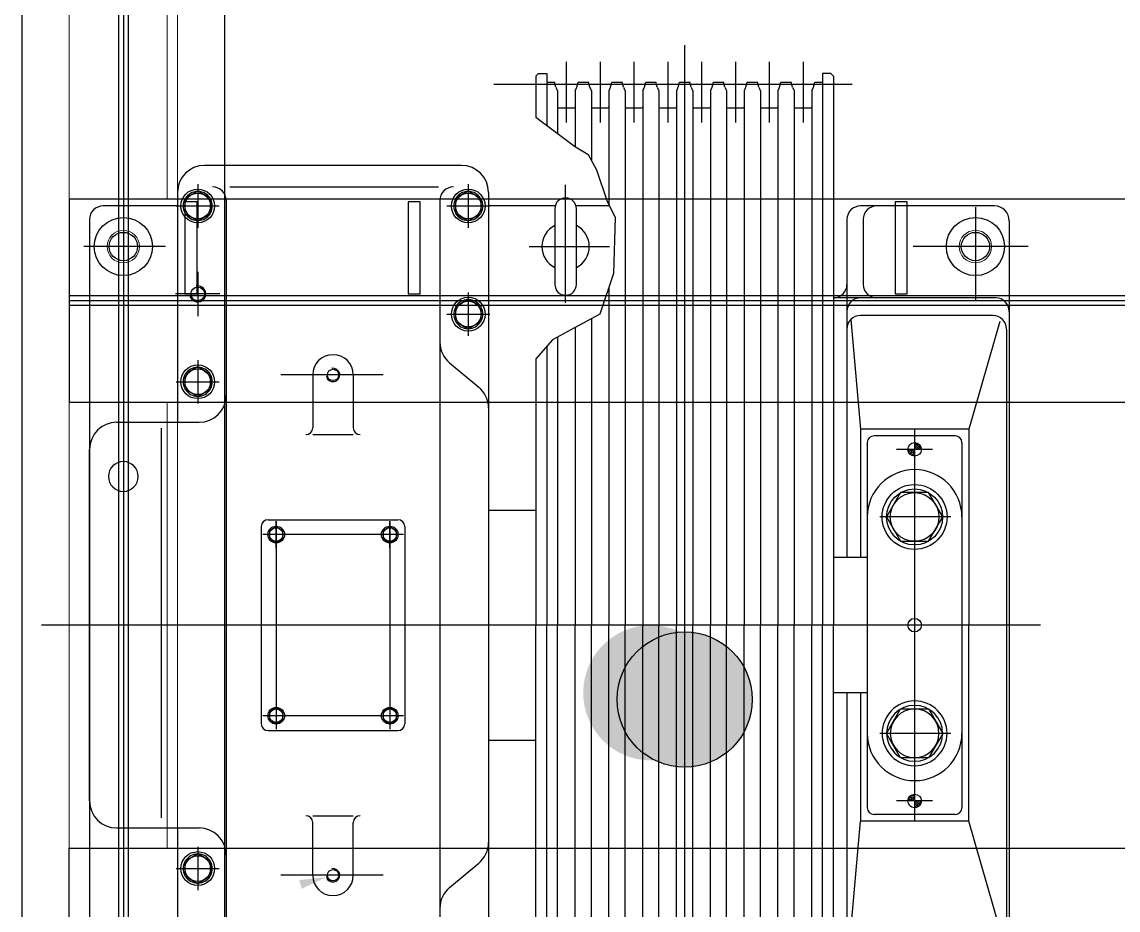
# Model space of a CAD drawing. Header units: millimetres. Extents: x 2370 to 266135, y -585395 to 33485.
# Drawn here: x 151283 to 152904, y 23015 to 24329 of the extents above; entities that cross this region are included whole.
import ezdxf
from ezdxf.lldxf.tags import DXFTag

# ---------------------------------------------------------------- set-up
doc = ezdxf.new("R2010")
doc.units = ezdxf.units.MM
for name, color, linetype in [('1', 1, 'CENTER2'), ('2', 1, 'CENTER'), ('C', 1, 'CENTER'), ('C1', 4, 'Continuous'), ('C2', 3, 'Continuous'), ('D', 4, 'Continuous'), ('RD', 1, 'Continuous')]:
    doc.layers.add(name, color=color, linetype=linetype)
doc.layers.add('6', color=6, linetype='Continuous', lineweight=30)
tags = doc.linetypes.add('CENTER', pattern=[2, 1.25, -0.25, 0.25, -0.25]).pattern_tags.tags
tags[10:11] = [DXFTag(74, 4), DXFTag(75, 0), DXFTag(340, '0'), DXFTag(46, 1.0), DXFTag(50, 0.0), DXFTag(44, 0.0), DXFTag(45, 0.0)]
tags[8:9] = [DXFTag(74, 4), DXFTag(75, 0), DXFTag(340, '0'), DXFTag(46, 1.0), DXFTag(50, 0.0), DXFTag(44, 0.0), DXFTag(45, 0.0)]
tags[6:7] = [DXFTag(74, 4), DXFTag(75, 0), DXFTag(340, '0'), DXFTag(46, 1.0), DXFTag(50, 0.0), DXFTag(44, 0.0), DXFTag(45, 0.0)]
tags[4:5] = [DXFTag(74, 4), DXFTag(75, 0), DXFTag(340, '0'), DXFTag(46, 1.0), DXFTag(50, 0.0), DXFTag(44, 0.0), DXFTag(45, 0.0)]
tags = doc.linetypes.add('CENTER2', pattern=[1.125, 0.75, -0.125, 0.125, -0.125]).pattern_tags.tags
tags[10:11] = [DXFTag(74, 4), DXFTag(75, 0), DXFTag(340, '0'), DXFTag(46, 1.0), DXFTag(50, 0.0), DXFTag(44, 0.0), DXFTag(45, 0.0)]
tags[8:9] = [DXFTag(74, 4), DXFTag(75, 0), DXFTag(340, '0'), DXFTag(46, 1.0), DXFTag(50, 0.0), DXFTag(44, 0.0), DXFTag(45, 0.0)]
tags[6:7] = [DXFTag(74, 4), DXFTag(75, 0), DXFTag(340, '0'), DXFTag(46, 1.0), DXFTag(50, 0.0), DXFTag(44, 0.0), DXFTag(45, 0.0)]
tags[4:5] = [DXFTag(74, 4), DXFTag(75, 0), DXFTag(340, '0'), DXFTag(46, 1.0), DXFTag(50, 0.0), DXFTag(44, 0.0), DXFTag(45, 0.0)]

# ---------------------------------------------------------------- blocks, each defined once
blk = doc.blocks.new('ASDG15')
at = {"lineweight": 18, "ltscale": 0.5}
blk.add_line((123427.58, 39059.23), (122157.58, 39059.23), dxfattribs=at)
for points in [[(122712.58, 39969.23), (122562.58, 39969.23), (122562.58, 39059.23), (122712.58, 39059.23)], [(123042.58, 39969.23), (123192.58, 39969.23), (123192.58, 39059.23), (123042.58, 39059.23)]]:
    blk.add_lwpolyline(points, close=True)
at = {"color": 6}
for points in [[(123122.75, 39678.78), (123190.75, 39678.78), (123190.75, 39669.78), (123122.75, 39669.78)], [(123122.75, 39318.78), (123190.75, 39318.78), (123190.75, 39309.78), (123122.75, 39309.78)], [(123122.75, 39153.73), (123190.75, 39153.73), (123190.75, 39144.73), (123122.75, 39144.73)]]:
    blk.add_lwpolyline(points, close=True, dxfattribs=at)
at = {"lineweight": 18, "ltscale": 0.5}
for points in [[(122302.58, 39139.23), (122157.58, 39139.23), (122157.58, 39059.23), (123427.58, 39059.23), (123427.58, 39139.23), (123192.58, 39139.23)], [(123042.58, 39139.23), (122712.58, 39139.23)]]:
    blk.add_lwpolyline(points, dxfattribs=at)
for centre in [(123157.58, 39729.23), (123157.58, 39729.23), (123157.58, 39099.23), (123157.58, 39099.23)]:
    blk.add_circle(centre, 12, dxfattribs=at)
at = {"layer": '1'}
blk.add_line((123117.58, 39969.23), (123117.58, 39059.23), dxfattribs=at)
at = {"layer": '1', "lineweight": 18, "ltscale": 0.5}
for p, q in [((123157.58, 39709.23), (123157.58, 39749.23)), ((123157.58, 39709.23), (123157.58, 39749.23)), ((123177.58, 39729.23), (123137.58, 39729.23)), ((123177.58, 39729.23), (123137.58, 39729.23)), ((123157.58, 39079.23), (123157.58, 39119.23)), ((123157.58, 39079.23), (123157.58, 39119.23)), ((123177.58, 39099.23), (123137.58, 39099.23)), ((123177.58, 39099.23), (123137.58, 39099.23))]:
    blk.add_line(p, q, dxfattribs=at)
at = {"layer": '2'}
for p, q in [((123114.08, 39969.23), (123114.08, 39059.23)), ((123121.08, 39969.23), (123121.08, 39059.23))]:
    blk.add_line(p, q, dxfattribs=at)
at = {"layer": '2', "lineweight": 18, "ltscale": 0.5}
for p, q in [((123042.58, 39131.73), (122712.58, 39131.73)), ((123427.58, 39131.73), (123192.58, 39131.73))]:
    blk.add_line(p, q, dxfattribs=at)
at = {"layer": '2'}
blk.add_circle((122987.58, 39099.23), 11, dxfattribs=at)
blk = doc.blocks.new('B06BT')
blk.add_circle((0, 0), 6.15)
at = {"layer": '1', "color": 3}
for p, q in [((-2.89, 5), (-5.77, 0)), ((-5.77, 0), (-2.89, -5)), ((2.89, 5), (-2.89, 5)), ((5.77, 0), (2.89, 5)), ((2.89, -5), (5.77, 0)), ((-2.89, -5), (2.89, -5))]:
    blk.add_line(p, q, dxfattribs=at)
blk.add_circle((0, 0), 5, dxfattribs=at)
blk = doc.blocks.new('B24BHT')
at = {"color": 7}
for p, q in [((-10.404, 18), (-20.772, 0)), ((10.404, 18), (-10.404, 18)), ((20.772, 0), (10.404, 18)), ((-20.772, 0), (-10.404, -18)), ((10.404, -18), (20.772, 0)), ((-10.404, -18), (10.404, -18))]:
    blk.add_line(p, q, dxfattribs=at)
for radius in [24, 20.7, 18]:
    blk.add_circle((0, 0), radius, dxfattribs=at)
blk = doc.blocks.new('MT12T')
at = {"layer": '1'}
blk.add_circle((0, 0), 5.05, dxfattribs=at)
at = {"layer": 'RD', "color": 2}
blk.add_arc((0, 0), 6, 280.69306, 191.60829, dxfattribs=at)
blk = doc.blocks.new('B12BT')
at = {"color": 7}
blk.add_lwpolyline([(-5.48, 9.5), (-10.97, 0), (-5.48, -9.5), (5.48, -9.5), (10.97, 0), (5.48, 9.5)], close=True, dxfattribs=at)
blk.add_circle((0, 0), 9.5, dxfattribs=at)
for start, end in [(122.09453, 177.90547), (62.09453, 117.90547), (2.09453, 57.90547), (182.09453, 237.90547), (302.09453, 357.90547), (242.09453, 297.90547)]:
    blk.add_arc((0, 0), 10.75, start, end, dxfattribs=at)
blk = doc.blocks.new('MT10T')
at = {"layer": '1'}
blk.add_circle((0, 0), 4.19, dxfattribs=at)
at = {"layer": 'RD', "color": 2}
blk.add_arc((0, 0), 5, 280.22819, 188.78923, dxfattribs=at)
blk = doc.blocks.new('*X551')
at = {"color": 0}
for p, q in [((919.07, 2512.89), (919.11, 2512.93)), ((919.07, 2511.48), (920.36, 2512.76)), ((914.07, 2507.89), (914.11, 2507.93)), ((914.24, 2506.64), (915.52, 2507.93)), ((914.63, 2505.62), (916.94, 2507.93)), ((915.2, 2504.77), (918.35, 2507.93)), ((915.9, 2504.06), (919.07, 2507.23)), ((916.75, 2503.5), (919.07, 2505.82)), ((917.77, 2503.1), (919.07, 2504.41)), ((919.07, 2510.06), (921.38, 2512.37)), ((919.07, 2508.65), (922.23, 2511.81)), ((919.77, 2507.93), (922.94, 2511.1)), ((921.18, 2507.93), (923.5, 2510.25)), ((922.6, 2507.93), (923.9, 2509.23)), ((924.01, 2507.93), (924.07, 2507.99)), ((919.01, 2502.93), (919.07, 2502.99))]:
    blk.add_line(p, q, dxfattribs=at)
blk = doc.blocks.new('BW320302320')
for p, q in [((54188.6, 121653.12), (54188.6, 121597.12)), ((54204.6, 121597.12), (54204.6, 121653.12))]:
    blk.add_line(p, q)
for centre, radius, start, end in [((54196.6, 121653.12), 8, 0, 180), ((54196.6, 121625.12), 17.5, 117.20289, 242.79711), ((54196.6, 121625.12), 17.5, 297.20289, 62.79711), ((54196.6, 121597.12), 8, 180, 0)]:
    blk.add_arc(centre, radius, start, end)
at = {"layer": '1', "color": 2, "linetype": 'CENTER'}
for p, q in [((54284.6, 121773.96), (54284.6, 120916.64)), ((53924.6, 121671.18), (53924.6, 121639.06)), ((54124.6, 121671.18), (54124.6, 121639.06)), ((54196.6, 121583.44), (54196.6, 121670.75)), ((53869.6, 121652.47), (53869.6, 121595.16)), ((53908.68, 121655.12), (53940.53, 121655.12)), ((54108.68, 121655.12), (54140.53, 121655.12)), ((54499.6, 121654.23), (54499.6, 121585.8)), ((53900.83, 121625.12), (53840.28, 121625.12)), ((54169.62, 121625.12), (54229.12, 121625.12)), ((54538.58, 121625.12), (54453.52, 121625.12)), ((53924.6, 121606.5), (53924.6, 121573.73)), ((53940.99, 121590.12), (53908.22, 121590.12)), ((54124.6, 121591.18), (54124.6, 121559.06)), ((54108.68, 121575.12), (54140.53, 121575.12)), ((53924.6, 121541.18), (53924.6, 121509.06)), ((53908.68, 121525.12), (53940.53, 121525.12)), ((54454.6, 121490.4), (54454.6, 121199.83)), ((53982.6, 121422.12), (53982.6, 121268.12)), ((53982.6, 121402.12), (53982.6, 121422.12)), ((54066.6, 121422.12), (54066.6, 121268.12)), ((54066.6, 121402.12), (54066.6, 121422.12)), ((54481.31, 121425.12), (54428.85, 121425.12)), ((53992.6, 121412.12), (53972.6, 121412.12)), ((54076.6, 121412.12), (53972.6, 121412.12)), ((54076.6, 121412.12), (54056.6, 121412.12)), ((53982.6, 121288.12), (53982.6, 121268.12)), ((54066.6, 121288.12), (54066.6, 121268.12)), ((53992.6, 121278.12), (53972.6, 121278.12)), ((54076.6, 121278.12), (53972.6, 121278.12)), ((54076.6, 121278.12), (54056.6, 121278.12)), ((54481.31, 121265.12), (54428.85, 121265.12)), ((53924.6, 121181.18), (53924.6, 121149.06)), ((53908.68, 121165.12), (53940.53, 121165.12))]:
    blk.add_line(p, q, dxfattribs=at)
at = {"layer": '1', "color": 7, "linetype": 'Continuous'}
for p, q in [((54119.6, 121685.12), (53929.6, 121685.12)), ((53909.6, 121665.12), (53909.6, 121495.12)), ((53945.6, 121659.15), (53945.6, 121031.08)), ((54103.6, 121659.15), (54103.6, 121031.08)), ((54139.6, 121665.12), (54139.6, 120952.62)), ((54188.86, 121655.12), (54139.6, 121655.12)), ((54229, 121655.12), (54204.35, 121655.12)), ((54513.6, 121655.12), (54414.6, 121655.12)), ((53844.6, 121645.12), (53844.6, 121045.12)), ((54514.6, 121587.12), (54394.6, 121587.12)), ((54512.6, 121574.12), (54414.6, 121574.12)), ((53909.6, 121195.12), (53909.6, 120952.62))]:
    blk.add_line(p, q, dxfattribs=at)
at = {"layer": '1'}
for p, q in [((53948.25, 121669.15), (54102.55, 121669.15)), ((53909.6, 121655.12), (53854.6, 121655.12)), ((54404.6, 121645.12), (54404.6, 121395.12)), ((54416.6, 121645.12), (54416.6, 121597.12)), ((54524.6, 121644.12), (54524.6, 121046.12)), ((54517.54, 121569.8), (54494.6, 121490.12)), ((54522.6, 121564.12), (54522.6, 121126.12)), ((54110.8, 121539.12), (54132.41, 121521.11)), ((54009.6, 121530.12), (54009.6, 121491.07)), ((54009.6, 121530.12), (54009.6, 121491.07)), ((54039.6, 121530.12), (54039.6, 121491.07)), ((54039.6, 121530.12), (54039.6, 121491.07)), ((53864.6, 121495.12), (53925.6, 121495.12)), ((53897.6, 121490.81), (53897.6, 121202.57)), ((54414.6, 121490.12), (54414.6, 121395.12)), ((54494.6, 121490.12), (54414.6, 121490.12)), ((54494.6, 121490.12), (54494.6, 121345.12)), ((54009.6, 121486.07), (54039.6, 121486.07)), ((54009.6, 121486.07), (54039.6, 121486.07)), ((53844.6, 121215.12), (53844.6, 121475.12)), ((53976.6, 121423.12), (54072.6, 121423.12)), ((54139.6, 121430.12), (54174.6, 121430.12)), ((53971.6, 121418.12), (53971.6, 121272.12)), ((54077.6, 121418.12), (54077.6, 121272.12)), ((54494.6, 121200.12), (54494.6, 121345.12)), ((54404.6, 121295.12), (54404.6, 121045.12)), ((54414.6, 121295.12), (54414.6, 121200.12)), ((53976.6, 121267.12), (54072.6, 121267.12)), ((54139.6, 121260.12), (54174.6, 121260.12)), ((54009.6, 121204.16), (54039.6, 121204.16)), ((54009.6, 121204.16), (54039.6, 121204.16)), ((54009.6, 121160.12), (54009.6, 121199.16)), ((54009.6, 121160.12), (54009.6, 121199.16)), ((54039.6, 121160.12), (54039.6, 121199.16)), ((54039.6, 121160.12), (54039.6, 121199.16)), ((54494.6, 121200.12), (54414.6, 121200.12)), ((54517.54, 121120.44), (54494.6, 121200.12)), ((53864.6, 121195.12), (53925.6, 121195.12)), ((54110.8, 121151.11), (54132.41, 121169.12))]:
    blk.add_line(p, q, dxfattribs=at)
at = {"layer": '1', "color": 7, "linetype": 'Continuous'}
for centre in [(53924.6, 121655.12), (54124.6, 121655.12), (54124.6, 121575.12), (53924.6, 121525.12), (53924.6, 121165.12)]:
    blk.add_circle(centre, 12.5, dxfattribs=at)
at = {"layer": '1'}
for centre, radius in [((53869.6, 121625.12), 21.5), ((54499.6, 121625.12), 21.5), ((53869.6, 121625.12), 10.5), ((54499.6, 121625.12), 10.5), ((54454.6, 121475.12), 5), ((53982.6, 121412.12), 5), ((54066.6, 121412.12), 5), ((54454.6, 121345.12), 5), ((53982.6, 121278.12), 5), ((54066.6, 121278.12), 5), ((54454.6, 121215.12), 5)]:
    blk.add_circle(centre, radius, dxfattribs=at)
at = {"layer": '1', "color": 7, "linetype": 'Continuous'}
for centre, start, end in [((53929.6, 121665.12), 90, 180), ((54119.6, 121665.12), 0, 90)]:
    blk.add_arc(centre, 20, start, end, dxfattribs=at)
at = {"layer": '1'}
for centre, radius, start, end in [((53935.6, 121659.15), 10, 0, 90), ((54113.6, 121659.15), 10, 90, 180), ((53854.6, 121645.12), 10, 90, 180), ((54414.6, 121645.12), 10, 90, 180), ((54426.6, 121645.12), 10, 90, 180), ((54513.6, 121644.12), 11, 0, 90), ((54394.6, 121597.12), 10, 270, 0), ((54426.6, 121597.12), 10, 180, 270), ((54414.6, 121577.12), 10, 90, 180), ((54514.6, 121577.12), 10, 0, 90), ((54414.6, 121564.12), 10, 90, 180.03318), ((54512.6, 121564.12), 10, 0, 90), ((54123.6, 121554.48), 20, 180, 230.19443), ((54024.6, 121530.12), 15, 0, 180), ((54024.6, 121530.12), 15, 0, 180), ((54119.6, 121505.75), 20, 0, 50.19443), ((53925.6, 121515.12), 20, 270, 0), ((53864.6, 121475.12), 20, 90, 180), ((54004.6, 121491.07), 5, 270, 0), ((54004.6, 121491.07), 5, 270, 0), ((54044.6, 121491.07), 5, 180, 270), ((54044.6, 121491.07), 5, 180, 270), ((53976.6, 121418.12), 5, 90, 180), ((54072.6, 121418.12), 5, 0, 90), ((53976.6, 121272.12), 5, 180, 270), ((54072.6, 121272.12), 5, 270, 0), ((53864.6, 121215.12), 20, 180, 270), ((54004.6, 121199.16), 5, 0, 90), ((54004.6, 121199.16), 5, 0, 90), ((54044.6, 121199.16), 5, 90, 180), ((54044.6, 121199.16), 5, 90, 180), ((53925.6, 121175.12), 20, 0, 90), ((54119.6, 121184.48), 20, 309.80557, 0), ((54024.6, 121160.12), 15, 180, 0), ((54024.6, 121160.12), 15, 180, 0), ((54123.6, 121135.75), 20, 129.80557, 180)]:
    blk.add_arc(centre, radius, start, end, dxfattribs=at)
at = {"layer": 'C', "linetype": 'CENTER2'}
for p, q in [((54197.1, 121761.76), (54197.1, 121716.83)), ((54222.1, 121761.76), (54222.1, 121716.83)), ((54247.1, 121761.76), (54247.1, 121716.83)), ((54272.1, 121761.76), (54272.1, 121716.83)), ((54297.1, 121761.76), (54297.1, 121716.83)), ((54322.1, 121761.76), (54322.1, 121716.83)), ((54347.1, 121761.76), (54347.1, 121716.83)), ((54372.1, 121761.76), (54372.1, 121716.83))]:
    blk.add_line(p, q, dxfattribs=at)
at = {"layer": 'C', "linetype": 'CENTER'}
blk.add_line((54143.62, 121745.12), (54408.55, 121745.12), dxfattribs=at)
at = {"layer": 'C'}
for p, q in [((54060.11, 121530.12), (53985.98, 121530.12)), ((54061.67, 121530.12), (53987.54, 121530.12)), ((54467.9, 121475.12), (54441.31, 121475.12)), ((54547.78, 121345.12), (53808.99, 121345.12)), ((54467.9, 121215.12), (54441.31, 121215.12)), ((54060.11, 121160.12), (53985.98, 121160.12)), ((54061.67, 121160.12), (53987.54, 121160.12))]:
    blk.add_line(p, q, dxfattribs=at)
at = {"layer": 'C1'}
for p, q in [((54407.53, 121571.18), (54414.6, 121490.12)), ((54419.6, 121480.12), (54419.6, 121210.12)), ((54484.6, 121485.12), (54424.6, 121485.12)), ((54489.6, 121480.12), (54489.6, 121210.12)), ((54419.6, 121395.12), (54394.6, 121395.12)), ((54419.6, 121295.12), (54394.6, 121295.12)), ((54484.6, 121205.12), (54424.6, 121205.12)), ((54407.53, 121119.05), (54414.6, 121200.12))]:
    blk.add_line(p, q, dxfattribs=at)
for centre, radius, start, end in [((54424.6, 121480.12), 5, 90, 180), ((54484.6, 121480.12), 5, 0, 90), ((54454.6, 121425.12), 35, 0, 180), ((54454.6, 121265.12), 35, 180, 0), ((54424.6, 121210.12), 5, 180, 270), ((54484.6, 121210.12), 5, 270, 0)]:
    blk.add_arc(centre, radius, start, end, dxfattribs=at)
at = {"layer": 'C2'}
for p, q in [((54176.6, 121753.12), (54174.6, 121751.12)), ((54174.6, 121751.12), (54174.6, 121720.68)), ((54176.6, 121753.12), (54182.6, 121753.12)), ((54182.6, 121753.12), (54182.6, 121714.71)), ((54182.6, 121746.72), (54188.39, 121746.72)), ((54189.38, 121743.05), (54188.39, 121746.72)), ((54204.83, 121743.05), (54205.82, 121746.72)), ((54205.82, 121746.72), (54213.39, 121746.72)), ((54214.38, 121743.05), (54213.39, 121746.72)), ((54229.83, 121743.05), (54230.82, 121746.72)), ((54230.82, 121746.72), (54238.39, 121746.72)), ((54239.38, 121743.05), (54238.39, 121746.72)), ((54254.83, 121743.05), (54255.82, 121746.72)), ((54255.82, 121746.72), (54263.39, 121746.72)), ((54264.38, 121743.05), (54263.39, 121746.72)), ((54279.83, 121743.05), (54280.82, 121746.72)), ((54280.82, 121746.72), (54288.39, 121746.72)), ((54289.38, 121743.05), (54288.39, 121746.72)), ((54304.83, 121743.05), (54305.82, 121746.72)), ((54305.82, 121746.72), (54313.39, 121746.72)), ((54314.38, 121743.05), (54313.39, 121746.72)), ((54329.83, 121743.05), (54330.82, 121746.72)), ((54330.82, 121746.72), (54338.39, 121746.72)), ((54339.38, 121743.05), (54338.39, 121746.72)), ((54354.83, 121743.05), (54355.82, 121746.72)), ((54355.82, 121746.72), (54363.39, 121746.72)), ((54364.38, 121743.05), (54363.39, 121746.72)), ((54379.83, 121743.05), (54380.82, 121746.72)), ((54380.82, 121746.72), (54386.6, 121746.72)), ((54386.6, 121753.12), (54386.6, 121345.12)), ((54392.6, 121753.12), (54386.6, 121753.12)), ((54392.6, 121753.12), (54394.6, 121751.12)), ((54394.6, 121751.12), (54394.6, 121345.12)), ((54190.6, 121740.45), (54190.6, 121708.73)), ((54203.6, 121740.45), (54203.6, 121699.08)), ((54215.6, 121740.45), (54215.6, 121688.7)), ((54228.6, 121740.45), (54228.6, 121655.91)), ((54240.6, 121740.45), (54240.6, 121345.12)), ((54253.6, 121740.45), (54253.6, 121345.12)), ((54265.6, 121740.45), (54265.6, 121345.12)), ((54278.6, 121740.45), (54278.6, 121345.12)), ((54290.6, 121740.45), (54290.6, 121345.12)), ((54303.6, 121740.45), (54303.6, 121345.12)), ((54315.6, 121740.45), (54315.6, 121345.12)), ((54328.6, 121740.45), (54328.6, 121345.12)), ((54340.6, 121740.45), (54340.6, 121345.12)), ((54353.6, 121740.45), (54353.6, 121345.12)), ((54365.6, 121740.45), (54365.6, 121345.12)), ((54378.6, 121740.45), (54378.6, 121345.12)), ((54191.4, 121727.62), (54202.8, 121727.62)), ((54216.4, 121727.62), (54227.8, 121727.62)), ((54241.4, 121727.62), (54252.8, 121727.62)), ((54266.4, 121727.62), (54277.8, 121727.62)), ((54291.4, 121727.62), (54302.8, 121727.62)), ((54316.4, 121727.62), (54327.8, 121727.62)), ((54341.4, 121727.62), (54352.8, 121727.62)), ((54366.4, 121727.62), (54377.8, 121727.62)), ((54228.6, 121595.01), (54228.6, 121345.12)), ((54215.6, 121571.63), (54215.6, 121345.12)), ((54203.6, 121565.22), (54203.6, 121345.12)), ((54190.6, 121558.22), (54190.6, 121345.12)), ((54182.6, 121551.35), (54182.6, 121345.12)), ((54174.6, 121542.13), (54174.6, 121345.12)), ((54174.6, 120939.12), (54174.6, 121345.12)), ((54182.6, 120937.12), (54182.6, 121345.12)), ((54190.6, 120949.78), (54190.6, 121345.12)), ((54203.6, 120949.78), (54203.6, 121345.12)), ((54215.6, 120949.78), (54215.6, 121345.12)), ((54228.6, 120949.78), (54228.6, 121345.12)), ((54240.6, 120949.78), (54240.6, 121345.12)), ((54253.6, 120949.78), (54253.6, 121345.12)), ((54265.6, 120949.78), (54265.6, 121345.12)), ((54278.6, 120949.78), (54278.6, 121345.12)), ((54290.6, 120949.78), (54290.6, 121345.12)), ((54303.6, 120949.78), (54303.6, 121345.12)), ((54315.6, 120949.78), (54315.6, 121345.12)), ((54328.6, 120949.78), (54328.6, 121345.12)), ((54340.6, 120949.78), (54340.6, 121345.12)), ((54353.6, 120949.78), (54353.6, 121345.12)), ((54365.6, 120949.78), (54365.6, 121345.12)), ((54378.6, 120949.78), (54378.6, 121345.12)), ((54386.6, 120937.12), (54386.6, 121345.12)), ((54394.6, 120939.12), (54394.6, 121345.12))]:
    blk.add_line(p, q, dxfattribs=at)
for centre, radius, start, end in [((54197.1, 121745.12), 8, 195, 215.65909), ((54197.1, 121745.12), 8, 324.34091, 345), ((54222.1, 121745.12), 8, 195, 215.65909), ((54222.1, 121745.12), 8, 324.34091, 345), ((54247.1, 121745.12), 8, 195, 215.65909), ((54247.1, 121745.12), 8, 324.34091, 345), ((54272.1, 121745.12), 8, 195, 215.65909), ((54272.1, 121745.12), 8, 324.34091, 345), ((54297.1, 121745.12), 8, 195, 215.65909), ((54297.1, 121745.12), 8, 324.34091, 345), ((54322.1, 121745.12), 8, 195, 215.65909), ((54322.1, 121745.12), 8, 324.34091, 345), ((54347.1, 121745.12), 8, 195, 215.65909), ((54347.1, 121745.12), 8, 324.34091, 345), ((54372.1, 121745.12), 8, 195, 215.65909), ((54372.1, 121745.12), 8, 324.34091, 345), ((54191.4, 121728.42), 0.8, 180, 270), ((54202.8, 121728.42), 0.8, 270, 0), ((54216.4, 121728.42), 0.8, 180, 270), ((54227.8, 121728.42), 0.8, 270, 0), ((54241.4, 121728.42), 0.8, 180, 270), ((54252.8, 121728.42), 0.8, 270, 0), ((54266.4, 121728.42), 0.8, 180, 270), ((54277.8, 121728.42), 0.8, 270, 0), ((54291.4, 121728.42), 0.8, 180, 270), ((54302.8, 121728.42), 0.8, 270, 0), ((54316.4, 121728.42), 0.8, 180, 270), ((54327.8, 121728.42), 0.8, 270, 0), ((54341.4, 121728.42), 0.8, 180, 270), ((54352.8, 121728.42), 0.8, 270, 0), ((54366.4, 121728.42), 0.8, 180, 270), ((54377.8, 121728.42), 0.8, 270, 0)]:
    blk.add_arc(centre, radius, start, end, dxfattribs=at)
at = {"layer": 'D'}
blk.add_lwpolyline([(54174.6, 121720.68), (54203.11, 121699.39), (54213.15, 121693.11), (54219.43, 121681.8), (54226.97, 121659.19), (54233.24, 121646.62), (54231.99, 121605.16), (54221.94, 121575.01), (54203.11, 121564.96), (54186.79, 121556.16), (54174.6, 121542.13)], dxfattribs=at)
at = {"layer": 'D', "color": 2, "linetype": 'Continuous'}
blk.add_solid([(53999.63, 121156.62), (54001.42, 121150.19), (54019.79, 121158.77)], dxfattribs=at)
at = {"layer": '1'}
for name, p, rotation in [('B12BT', (53924.6, 121655.12), 270), ('B12BT', (54124.6, 121655.12), 270), ('B12BT', (54124.6, 121575.12), 270), ('B12BT', (53924.6, 121525.12), 270), ('B06BT', (53982.6, 121412.12), 270), ('B06BT', (54066.6, 121412.12), 90), ('B06BT', (53982.6, 121278.12), 270), ('B06BT', (54066.6, 121278.12), 270), ('*X551', (51946.68, 122134.19), 270), ('B12BT', (53924.6, 121165.12), 270)]:
    blk.add_blockref(name, p, dxfattribs=dict(at, rotation=rotation))
at = {"layer": '1', "xscale": -1, "rotation": 270}
blk.add_blockref('*X551', (51946.68, 120556.04), dxfattribs=at)
at = {"layer": 'C1', "rotation": 180}
blk.add_blockref('B24BHT', (54454.6, 121425.12), dxfattribs=at)
at = {"layer": 'C1', "xscale": -1}
blk.add_blockref('B24BHT', (54454.6, 121265.12), dxfattribs=at)
at = {"layer": 'D', "rotation": 270}
for name, p in [('MT12T', (53924.6, 121590.12)), ('MT10T', (54024.6, 121530.12)), ('MT10T', (54024.6, 121160.12))]:
    blk.add_blockref(name, p, dxfattribs=at)

msp = doc.modelspace()

# ---------------------------------------------------------------- hatches: boundary and pattern name
h = msp.add_hatch(color=6)
h.dxf.hatch_style = 1
h.paths.add_polyline_path([(152313.5, 23336.5, 1), (152113.5, 23336.5, 1)])
h = msp.add_hatch(color=6)
h.dxf.hatch_style = 1
h.paths.add_polyline_path([(152363.5, 23326.5, 1), (152163.5, 23326.5, 1)])

# ---------------------------------------------------------------- linework, layer by layer
msp.add_lwpolyline([(151283.5, 15985.6), (151583.5, 15985.6), (151583.5, 25086.5), (151283.5, 25086.5)], close=True)
at = {"layer": '1'}
msp.add_line((151433.5, 25086.5), (151433.5, 15985.6), dxfattribs=at)
at = {"layer": '2', "color": 2}
for p, q in [((151426.5, 25086.5), (151426.5, 15985.6)), ((151440.5, 25086.5), (151440.5, 15985.6))]:
    msp.add_line(p, q, dxfattribs=at)
at = {"layer": '6'}
msp.add_circle((152263.5, 23326.5), 100, dxfattribs=at)

# ---------------------------------------------------------------- block references
at = {"xscale": -2, "yscale": 2, "zscale": 2, "rotation": 270}
msp.add_blockref('ASDG15', (73235, -222318.7), dxfattribs=at)
at = {"xscale": 2, "yscale": 2, "zscale": 2}
msp.add_blockref('BW320302320', (43694.3, -219253.7), dxfattribs=at)

doc.saveas('drawing.dxf')
